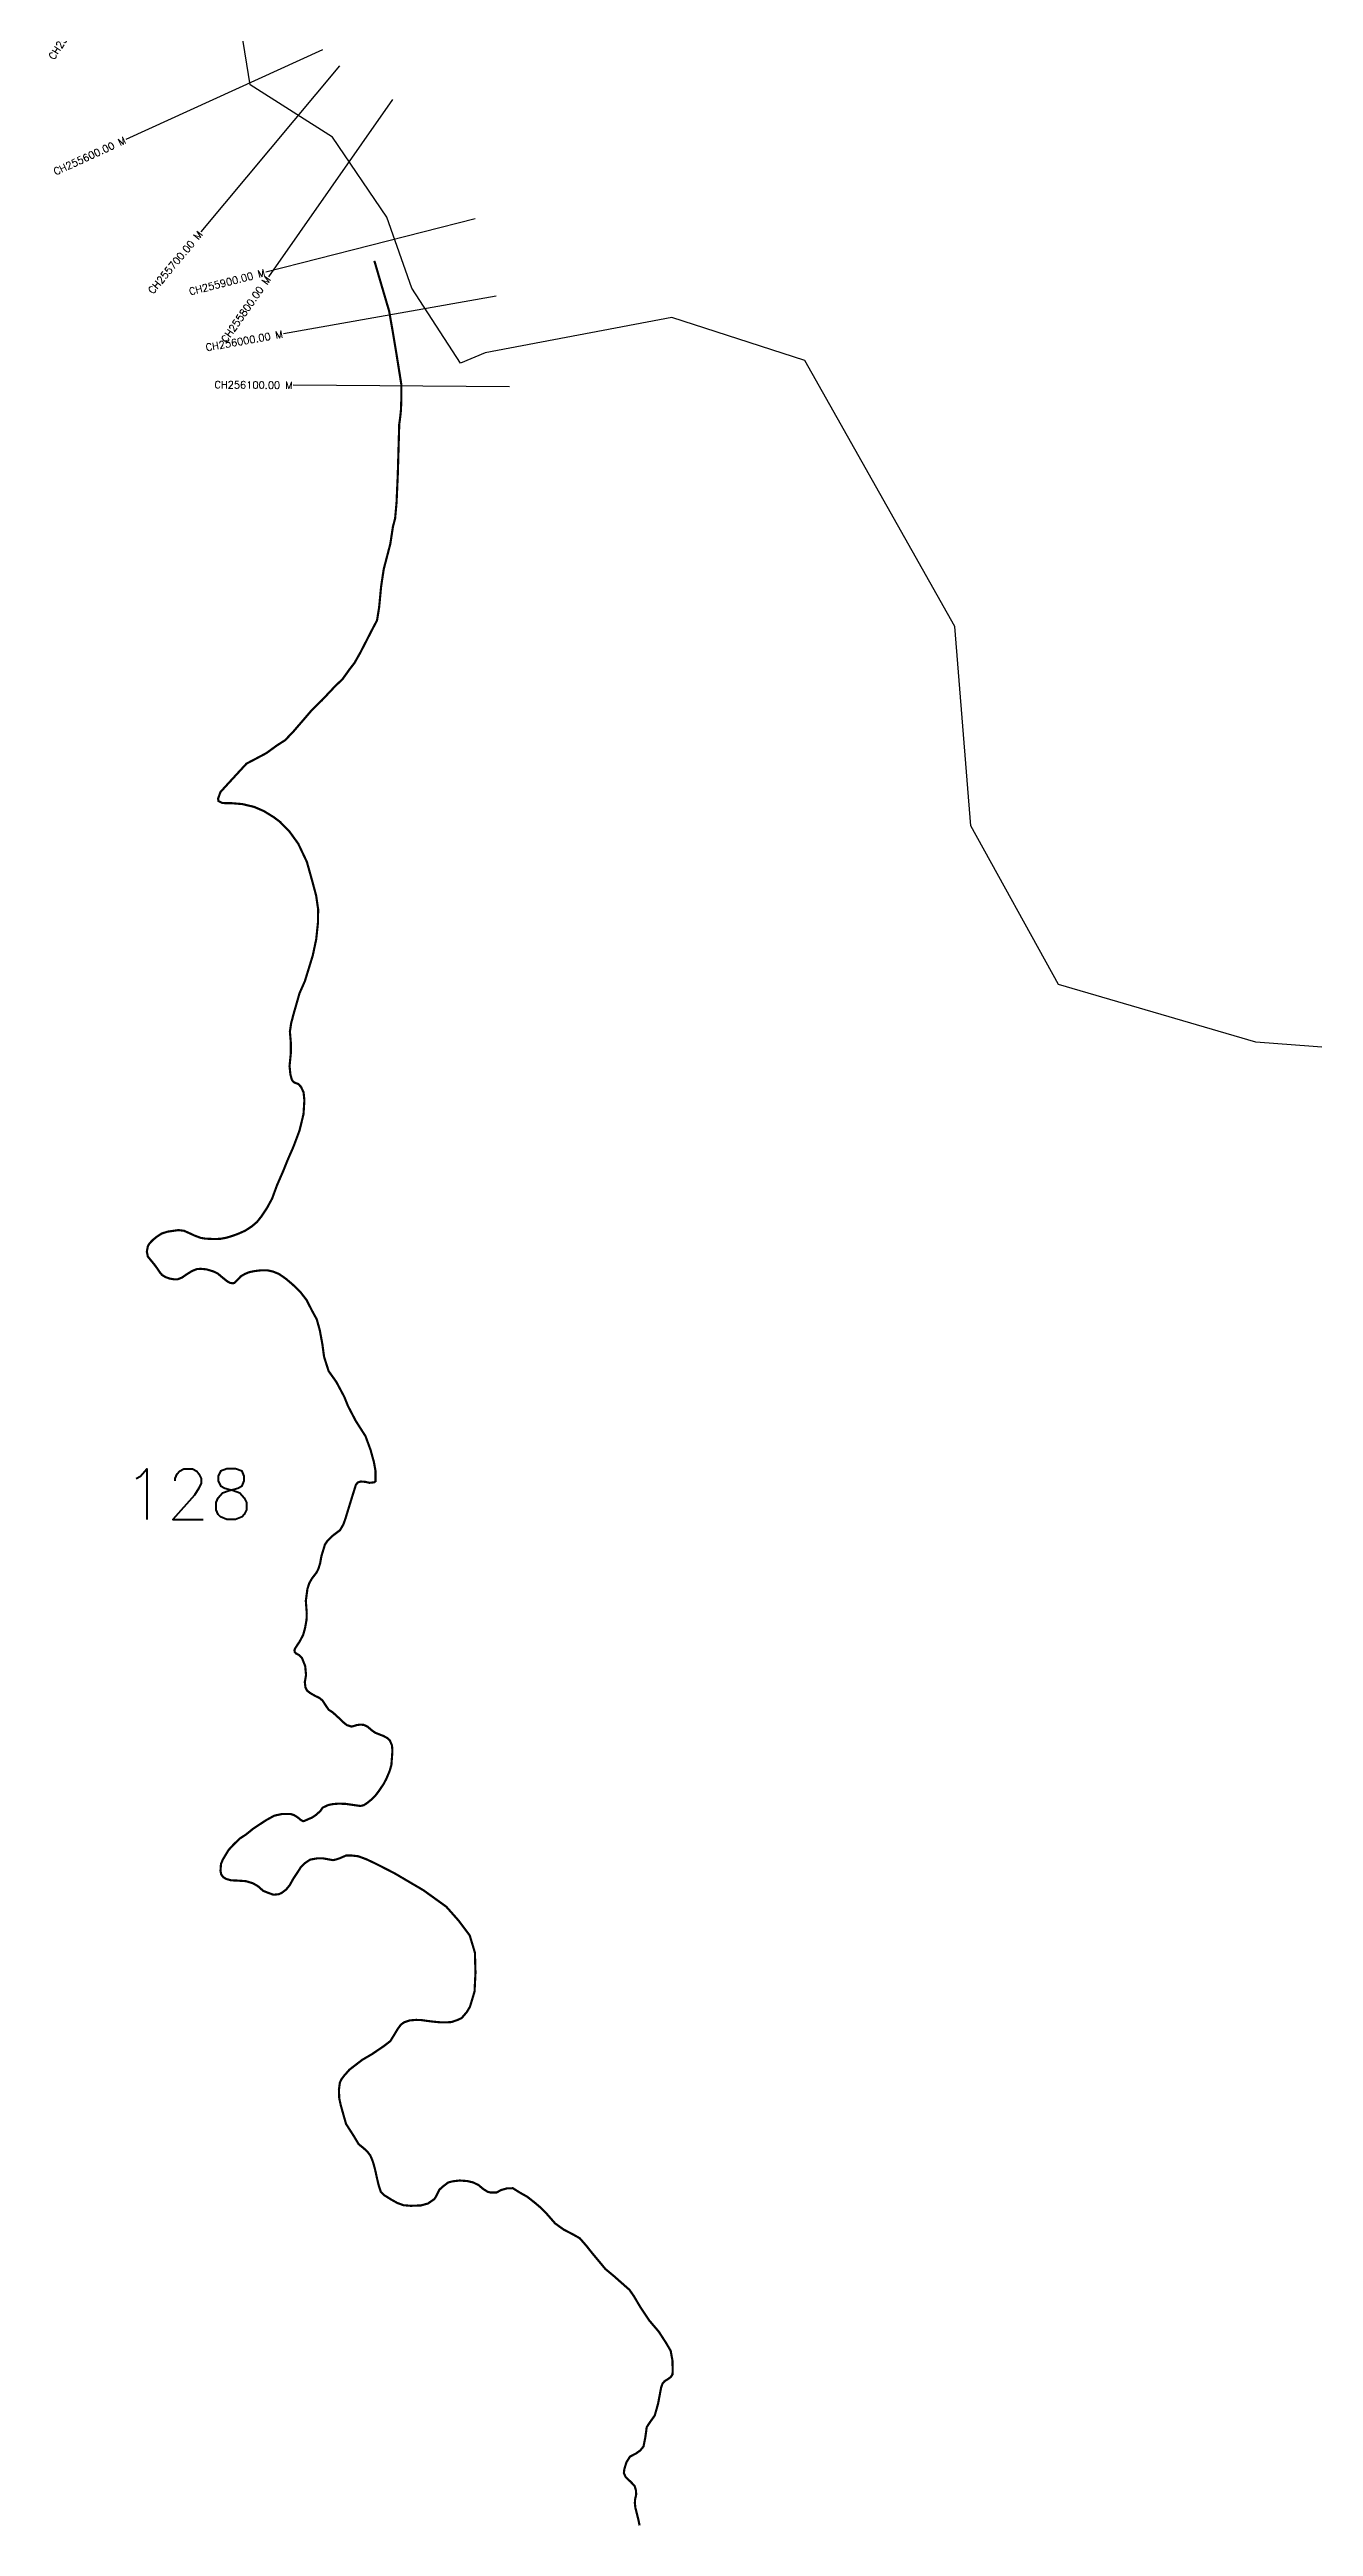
# Model space of a CAD drawing. Header units: metres. Extents: x 277783 to 282310, y 2035177 to 2042126.
# Drawn here: x 278657 to 280411, y 2035177 to 2038612 of the extents above; entities that cross this region are included whole.
import ezdxf
from ezdxf.enums import TextEntityAlignment as Align

# ---------------------------------------------------------------- set-up
doc = ezdxf.new("R2010")
doc.units = ezdxf.units.M
for name, color, linetype in [('CS', 134, 'Continuous'), ('CSMark', 6, 'Continuous'), ('NATURALLY PROTECTED', 3, 'Continuous'), ('village', 3, 'Continuous')]:
    doc.layers.add(name, color=color, linetype=linetype)
doc.styles.get("Standard").update_dxf_attribs({"font": 'simplex.shx'})

msp = doc.modelspace()

# ---------------------------------------------------------------- linework, layer by layer
at = {"layer": 'CS'}
for p, q in [((279035.9, 2038612.1), (278762.9, 2038487.7)), ((279059.5, 2038589.6), (278866.9, 2038359.5)), ((279132.9, 2038543.2), (278961, 2038297.3)), ((279247.6, 2038377.6), (278956.9, 2038303.4)), ((279276.8, 2038270.5), (278981.4, 2038218)), ((279295.2, 2038144.4), (278995.2, 2038146.7))]:
    msp.add_line(p, q, dxfattribs=at)
at = {"layer": 'NATURALLY PROTECTED', "const_width": 3, "flags": 128}
msp.add_lwpolyline([(279107.7, 2038319.3), (279119.7, 2038278.4), (279128.2, 2038249.6), (279133.4, 2038220), (279138.6, 2038188.6), (279145.2, 2038147.3), (279145, 2038124), (279144.6, 2038112.5), (279143.7, 2038103.6), (279142.2, 2038092.6), (279140.2, 2038023), (279138.5, 2037984.3), (279136.5, 2037962.1), (279134.6, 2037954.8), (279133.5, 2037950.7), (279132.9, 2037946.8), (279129.8, 2037926.6), (279120.7, 2037891.7), (279117.1, 2037867.8), (279114.3, 2037838.6), (279111.4, 2037820.6), (279105, 2037808.5), (279088.4, 2037776.2), (279080.1, 2037761.5), (279073.5, 2037753), (279063.6, 2037739.2), (279052.9, 2037728.9), (279035, 2037709.9), (279020.9, 2037696.1), (278995.7, 2037666.8), (278983.9, 2037654.4), (278972.8, 2037647.3), (278957.6, 2037636.3), (278939.3, 2037626.6), (278930.4, 2037622), (278900.4, 2037589.4), (278894.1, 2037582.4), (278890.9, 2037573.5), (278891.3, 2037570), (278897, 2037567.2), (278909.7, 2037567), (278924.4, 2037565.8), (278941.1, 2037561.8), (278954.3, 2037556.1), (278967.8, 2037547.8), (278976.6, 2037541.3), (278989.6, 2037528.1), (279002.1, 2037510.8), (279014.1, 2037485.5), (279021.9, 2037457.5), (279026.9, 2037438.9), (279029.7, 2037419.8), (279029.4, 2037400.9), (279027, 2037378.2), (279022.2, 2037355.6), (279011.3, 2037320.2), (279003.9, 2037303.5), (278995.8, 2037275.3), (278992.2, 2037261.6), (278990.5, 2037250.1), (278991.7, 2037236), (278991.7, 2037219.4), (278990, 2037202.4), (278991.2, 2037190.8), (278993.3, 2037183.1), (278995.8, 2037180), (278998.4, 2037178.9), (279002.1, 2037177.5), (279006, 2037173.4), (279009.5, 2037165.8), (279010.6, 2037154.9), (279009.4, 2037135.7), (279003.8, 2037112.8), (278995.2, 2037089.9), (278988.1, 2037073.8), (278980.8, 2037055.8), (278972.5, 2037036.8), (278965.9, 2037018.7), (278958.7, 2037005.4), (278950.8, 2036993.6), (278944.9, 2036986.2), (278938.1, 2036980.3), (278928.5, 2036974), (278919, 2036969.8), (278911.7, 2036967.1), (278902.6, 2036964.3), (278894.5, 2036962.8), (278887.1, 2036962.4), (278879.1, 2036962.7), (278873.1, 2036963), (278866.6, 2036964.1), (278858.1, 2036967.3), (278850.1, 2036971), (278843.6, 2036973.9), (278835.8, 2036974.8), (278820.9, 2036972.7), (278812.7, 2036970.1), (278806, 2036965.8), (278800.6, 2036961.4), (278795.8, 2036956.5), (278793.4, 2036952.4), (278792, 2036944.8), (278793.4, 2036938.1), (278797.9, 2036932.6), (278803, 2036926.4), (278807.3, 2036920.4), (278809.8, 2036916.6), (278813.3, 2036912.4), (278818, 2036909.6), (278823.7, 2036907.6), (278829.6, 2036906.6), (278834.7, 2036906.5), (278840.8, 2036909), (278847, 2036913.3), (278854.7, 2036918.1), (278861.6, 2036920.8), (278866.9, 2036921.1), (278874.7, 2036920.4), (278884.6, 2036917.4), (278890.4, 2036914.6), (278896.9, 2036909.1), (278903.8, 2036903.6), (278907.6, 2036901.6), (278911.5, 2036901), (278913.7, 2036901.6), (278918, 2036906), (278922.5, 2036910.8), (278928.3, 2036914.1), (278933.5, 2036916.3), (278941.5, 2036918), (278950.1, 2036919), (278959.6, 2036919), (278967.1, 2036917.3), (278975.3, 2036914), (278985, 2036907.3), (278994.5, 2036899.2), (279004.7, 2036889.4), (279013.6, 2036877.9), (279021.2, 2036863), (279027.7, 2036851.2), (279031.9, 2036836.3), (279035.6, 2036816.4), (279037.9, 2036799.2), (279044.2, 2036779.3), (279055, 2036764.1), (279066.2, 2036743.1), (279070.8, 2036731.4), (279081.9, 2036710.1), (279095.4, 2036689), (279102.4, 2036670), (279107.1, 2036652.9), (279109.3, 2036640.8), (279109.3, 2036626.4), (279107.7, 2036625), (279100.8, 2036624.3), (279095.2, 2036625.6), (279088.9, 2036626.1), (279084.8, 2036624.8), (279082.1, 2036621.7), (279073.6, 2036594.4), (279067.6, 2036574.7), (279064.7, 2036566.6), (279060.1, 2036558.6), (279053.8, 2036553.9), (279049.9, 2036550.9), (279042.5, 2036543.7), (279039.1, 2036538.6), (279034.2, 2036522.5), (279032.5, 2036512.9), (279029.9, 2036504.5), (279027.1, 2036499.3), (279021.1, 2036491.6), (279017.3, 2036484.9), (279014.8, 2036477), (279012.6, 2036460.5), (279013.9, 2036443.6), (279013.6, 2036434.4), (279011.5, 2036422.6), (279008.8, 2036413.1), (279003.8, 2036403.7), (279000.6, 2036399), (278997.9, 2036394.8), (278996.9, 2036392.4), (278997.1, 2036389.7), (278998.7, 2036387.8), (279003.1, 2036385.4), (279007.3, 2036381.1), (279011.7, 2036370.2), (279012.9, 2036357.8), (279011.2, 2036347.8), (279012.1, 2036340.3), (279014.5, 2036335.8), (279018.9, 2036332.5), (279025.2, 2036328.9), (279031.5, 2036325.8), (279035.8, 2036322.3), (279038.8, 2036317.6), (279044.2, 2036309.6), (279049.9, 2036305.9), (279059.3, 2036297.3), (279063.8, 2036292.8), (279069.5, 2036288.2), (279076.1, 2036286.1), (279083.7, 2036288.3), (279087.9, 2036288.8), (279092.8, 2036288.6), (279098, 2036286.2), (279104, 2036281.1), (279108.9, 2036277.6), (279114, 2036275.6), (279120.4, 2036273.1), (279125.7, 2036270.2), (279129.1, 2036267.1), (279132.1, 2036260.2), (279132.7, 2036253.3), (279132.5, 2036248.7), (279131.3, 2036232.8), (279128.9, 2036224.5), (279124.5, 2036214.1), (279120.9, 2036207.1), (279113.9, 2036196.7), (279108.5, 2036189.6), (279103.1, 2036184.5), (279097.2, 2036179.8), (279092.9, 2036177.1), (279088.3, 2036176), (279077, 2036177.6), (279067.3, 2036179), (279057.4, 2036179.2), (279050.8, 2036178.7), (279043.8, 2036177.4), (279035.8, 2036173.6), (279032.8, 2036169), (279026.5, 2036163.5), (279021.1, 2036159.8), (279015.2, 2036157.4), (279011.2, 2036155.5), (279008.7, 2036154.9), (279005.3, 2036156.9), (279001.6, 2036160), (278996.4, 2036163.3), (278991.4, 2036164.9), (278979.7, 2036164.9), (278968.9, 2036162.6), (278957.8, 2036156.5), (278939.8, 2036144.7), (278929.7, 2036136.5), (278920.6, 2036130.6), (278911.6, 2036121.7), (278905.3, 2036114.8), (278897.3, 2036101.4), (278894.9, 2036095.6), (278894.2, 2036086.2), (278895.2, 2036081), (278898.2, 2036077.1), (278902.1, 2036074.8), (278908.8, 2036072.9), (278918.1, 2036072.5), (278929.4, 2036071.7), (278938.9, 2036068.9), (278946, 2036064.9), (278953.5, 2036058.3), (278960, 2036055.7), (278967.6, 2036052.9), (278975, 2036053.6), (278978.9, 2036055.3), (278985.1, 2036059.9), (278990.3, 2036066.2), (278995.2, 2036075.1), (279001.4, 2036084.4), (279005.8, 2036091.3), (279011.5, 2036096.8), (279018.5, 2036101.6), (279028.8, 2036103.4), (279036.3, 2036103.4), (279041.8, 2036102.4), (279050.1, 2036100.9), (279053.9, 2036101.6), (279059.9, 2036103.6), (279068.5, 2036107.3), (279076.1, 2036107.3), (279085.2, 2036106.3), (279096.4, 2036102.2), (279109.8, 2036095.9), (279135.6, 2036082.7), (279175.8, 2036059.1), (279207.5, 2036036.3), (279224.7, 2036016.9), (279240, 2035996.5), (279247.2, 2035972.6), (279248, 2035944.7), (279246.7, 2035918.6), (279240.3, 2035897.4), (279235.9, 2035890.1), (279228.8, 2035881.8), (279223.4, 2035879.3), (279214.8, 2035876.3), (279208.4, 2035875.9), (279199.3, 2035875.9), (279189.9, 2035876.8), (279181.5, 2035877.8), (279173.2, 2035879), (279165.7, 2035879.3), (279156.9, 2035878.6), (279148.9, 2035875.9), (279144.3, 2035872.5), (279139.9, 2035866.4), (279134.7, 2035857.7), (279129.8, 2035849.8), (279120.8, 2035842.9), (279104.6, 2035831.9), (279090.9, 2035823.9), (279073.1, 2035810.2), (279065.6, 2035801.7), (279061.7, 2035796.4), (279059.8, 2035792), (279058.5, 2035782.2), (279059, 2035770.3), (279061.2, 2035760.4), (279068.4, 2035735), (279079.2, 2035718.1), (279085.9, 2035706.9), (279092.7, 2035701.4), (279097.9, 2035696.7), (279102, 2035691.3), (279104.9, 2035684.7), (279107.1, 2035677.8), (279109.1, 2035670), (279111.4, 2035659.3), (279114, 2035648.8), (279116.6, 2035641), (279121.1, 2035636.3), (279131.2, 2035630), (279139.4, 2035625.4), (279148.2, 2035622.2), (279158.1, 2035621.4), (279172.3, 2035621.9), (279182.1, 2035624.6), (279191, 2035630.8), (279193.5, 2035634.8), (279197.9, 2035643.7), (279202.2, 2035647.7), (279210.2, 2035653.8), (279216.6, 2035655.4), (279226.1, 2035656.5), (279236.7, 2035655.7), (279244.5, 2035653.9), (279252.1, 2035650.3), (279258.5, 2035644.9), (279264.8, 2035640.9), (279269.1, 2035639.8), (279277.3, 2035639.8), (279283.1, 2035643.1), (279291.3, 2035645.5), (279299.8, 2035645.8), (279309.6, 2035639.7), (279319.6, 2035634.1), (279329.6, 2035626.3), (279339.1, 2035618.3), (279347.1, 2035610), (279358.6, 2035596.9), (279370.3, 2035588.5), (279383.7, 2035581.5), (279392.7, 2035576.4), (279401.7, 2035566.1), (279410.4, 2035555.2), (279428.2, 2035533.8), (279440.2, 2035523.8), (279461.6, 2035504.9), (279467.7, 2035496.2), (279476.9, 2035480.6), (279488.9, 2035462.6), (279502.5, 2035446.6), (279512.3, 2035431.4), (279518.8, 2035420.4), (279521.3, 2035406.8), (279521.6, 2035393.4), (279521.4, 2035387.6), (279519, 2035383.9), (279515, 2035381), (279510.4, 2035378.1), (279507.5, 2035374.7), (279505.6, 2035369.4), (279501.3, 2035346.7), (279496.7, 2035330.5), (279490, 2035321.1), (279485.6, 2035314.4), (279483.7, 2035300.5), (279481.2, 2035287.7), (279476.7, 2035282.1), (279470.8, 2035277.9), (279462.4, 2035273.5), (279457.4, 2035265.6), (279454.5, 2035256), (279453.9, 2035250.7), (279456.5, 2035244.9), (279463.4, 2035238.5), (279468.8, 2035232.8), (279470.6, 2035226.9), (279471, 2035221.1), (279469.5, 2035214.3), (279469.1, 2035209.2), (279469.9, 2035202.3), (279474.1, 2035185.6), (279475.6, 2035178.1)], dxfattribs=at)
at = {"layer": 'village', "color": 6}
msp.add_polyline3d([(280648.8, 2037211.3, 0), (280330.8, 2037235.4, 0), (280056.9, 2037315.6, 0), (279935.4, 2037535.5, 0), (279913.3, 2037812.2, 0), (279705.2, 2038181.1, 0), (279520.3, 2038240.6, 0), (279261.4, 2038191.8, 0), (279227.1, 2038177.4, 0), (279159.5, 2038281.6, 0), (279124.9, 2038380.1, 0), (279049.7, 2038490.9, 0), (278935.5, 2038563.4, 0), (278909.2, 2038727.2, 0)], dxfattribs=at)

# ---------------------------------------------------------------- texts
at = {"insert": (278759.2, 2036643.6), "char_height": 70, "attachment_point": 1}
msp.add_mtext_dynamic_manual_height_columns('128', width=95.172, gutter_width=1, heights=[0], dxfattribs=at)
at = {"layer": 'CSMark'}
for s, rotation, p in [('CH255300.00 M', 57.3075, (278717.7, 2038691.2)), ('CH255600.00 M', 24.502, (278762, 2038487.3)), ('CH255700.00 M', 50.0629, (278866.3, 2038358.8)), ('CH255900.00 M', 14.3207, (278955.9, 2038303.2)), ('CH255800.00 M', 55.0547, (278960.5, 2038296.5)), ('CH256000.00 M', 10.0685, (278980.5, 2038217.9)), ('CH256100.00 M', 359.5611, (278994.2, 2038146.7))]:
    msp.add_text(s, height=10, rotation=rotation, dxfattribs=at).set_placement(p, align=Align.MIDDLE_RIGHT)

doc.saveas('drawing.dxf')
